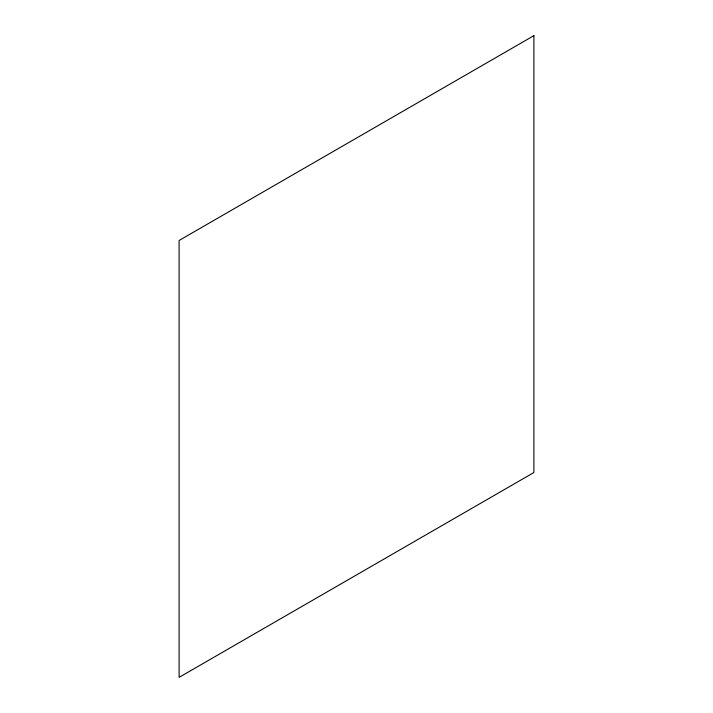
<?xml version="1.0" encoding="UTF-8"?>
<svg xmlns="http://www.w3.org/2000/svg" width="713" height="713" viewBox="0 0 713 713"><rect width="100%" height="100%" fill="white"/><g stroke="black" fill="none" stroke-linecap="round" stroke-linejoin="round"><path stroke-width="1.07" d="M533.894 35.65L179.106 240.477L179.106 677.35L533.894 472.523L533.894 35.65"/></g></svg>
